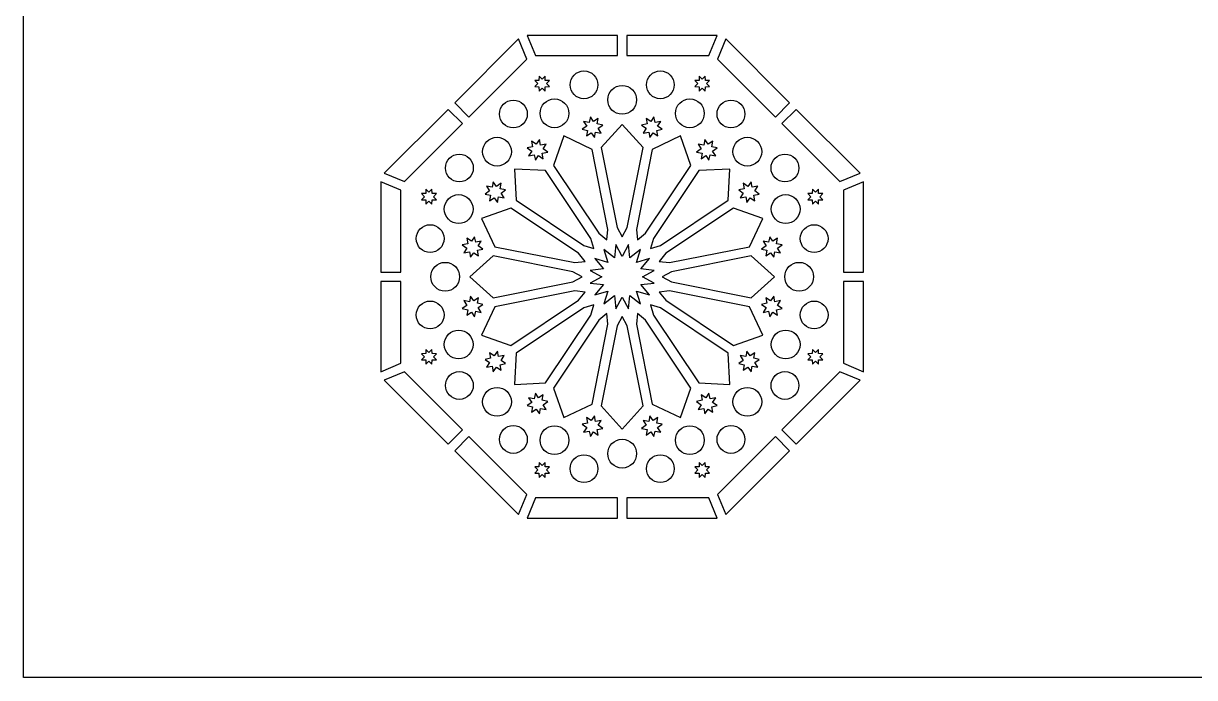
# Model space of a CAD drawing. Header units: millimetres. Extents: x 0 to 2290, y 158 to 1220.
# Drawn here: x 0 to 1036, y 158 to 737 of the extents above; entities that cross this region are included whole.
import ezdxf

# ---------------------------------------------------------------- set-up
doc = ezdxf.new("R2010")
doc.units = ezdxf.units.MM
doc.layers.add('CUT', color=1, linetype='CONTINUOUS')

msp = doc.modelspace()

# ---------------------------------------------------------------- linework, layer by layer
at = {"layer": 'CUT'}
for points in [[(0, 867.7), (1059.75, 867.7), (1059.75, 157.95), (0, 157.95)], [(525.75, 726.5), (445.833, 726.5), (453.226, 708.65), (525.75, 708.65)], [(613.917, 726.5), (534, 726.5), (534, 708.65), (606.524, 708.65)], [(438.211, 723.343), (381.701, 666.833), (394.323, 654.211), (445.605, 705.493)], [(614.145, 705.493), (665.427, 654.211), (678.049, 666.833), (621.539, 723.343)], [(456.266, 686.615), (452.456, 686.571), (455.119, 683.845), (452.456, 681.12), (456.266, 681.075), (456.311, 677.265), (459.036, 679.928), (461.761, 677.265), (461.806, 681.075), (465.616, 681.12), (462.953, 683.845), (465.616, 686.571), (461.806, 686.615), (461.761, 690.425), (459.036, 687.762), (456.311, 690.425)], [(600.714, 687.762), (597.989, 690.425), (597.944, 686.615), (594.134, 686.571), (596.797, 683.845), (594.134, 681.12), (597.944, 681.075), (597.989, 677.265), (600.714, 679.928), (603.439, 677.265), (603.484, 681.075), (607.294, 681.12), (604.631, 683.845), (607.294, 686.571), (603.484, 686.615), (603.439, 690.425)], [(375.867, 660.999), (319.357, 604.489), (337.207, 597.095), (388.489, 648.377)], [(500.691, 649.491), (495.793, 650.406), (498.513, 646.231), (494.401, 643.413), (499.278, 642.384), (498.362, 637.486), (502.538, 640.206), (505.355, 636.094), (506.385, 640.971), (511.283, 640.056), (508.563, 644.231), (512.674, 647.049), (507.798, 648.078), (508.713, 652.976), (504.538, 650.256), (501.72, 654.368)], [(555.212, 650.256), (551.037, 652.976), (551.952, 648.078), (547.076, 647.049), (551.187, 644.231), (548.467, 640.056), (553.365, 640.971), (554.395, 636.094), (557.212, 640.206), (561.388, 637.486), (560.472, 642.384), (565.349, 643.413), (561.237, 646.231), (563.957, 650.406), (559.059, 649.491), (558.03, 654.368)], [(671.261, 648.377), (722.543, 597.095), (740.393, 604.489), (683.883, 660.999)], [(534.337, 556.398), (548.406, 627.132), (529.875, 647.713), (511.344, 627.132), (525.413, 556.398), (529.875, 548.147)], [(450.613, 627.92), (445.736, 626.891), (449.848, 624.073), (447.128, 619.898), (452.026, 620.813), (453.055, 615.937), (455.873, 620.048), (460.048, 617.328), (459.133, 622.227), (464.01, 623.256), (459.898, 626.073), (462.619, 630.249), (457.72, 629.334), (456.691, 634.21), (453.873, 630.098), (449.698, 632.819)], [(517.322, 554.787), (503.253, 625.522), (478.256, 637.445), (469.011, 611.339), (509.079, 551.373), (516.358, 545.459)], [(550.671, 551.373), (590.739, 611.339), (581.494, 637.445), (556.497, 625.522), (542.428, 554.787), (543.392, 545.459)], [(605.877, 630.098), (603.059, 634.21), (602.03, 629.334), (597.131, 630.249), (599.852, 626.073), (595.74, 623.256), (600.617, 622.227), (599.702, 617.328), (603.877, 620.048), (606.695, 615.937), (607.724, 620.813), (612.622, 619.898), (609.902, 624.073), (614.014, 626.891), (609.137, 627.92), (610.052, 632.819)], [(502.219, 546.79), (462.152, 606.756), (434.495, 608.205), (435.944, 580.548), (495.91, 540.481), (504.899, 537.801)], [(563.84, 540.481), (623.806, 580.548), (625.255, 608.205), (597.598, 606.756), (557.531, 546.79), (554.851, 537.801)], [(316.2, 596.867), (316.2, 516.95), (334.05, 516.95), (334.05, 589.474)], [(412.602, 588.827), (408.49, 586.009), (413.366, 584.98), (412.451, 580.081), (416.627, 582.802), (419.444, 578.69), (420.473, 583.567), (425.372, 582.652), (422.652, 586.827), (426.763, 589.645), (421.887, 590.674), (422.802, 595.572), (418.627, 592.852), (415.809, 596.964), (414.78, 592.087), (409.881, 593.002)], [(644.97, 592.087), (643.941, 596.964), (641.123, 592.852), (636.948, 595.572), (637.863, 590.674), (632.987, 589.645), (637.098, 586.827), (634.378, 582.652), (639.277, 583.567), (640.306, 578.69), (643.123, 582.802), (647.299, 580.081), (646.384, 584.98), (651.26, 586.009), (647.148, 588.827), (649.869, 593.002)], [(725.7, 589.474), (725.7, 516.95), (743.55, 516.95), (743.55, 596.867)], [(354.938, 583.664), (352.275, 580.939), (356.085, 580.894), (356.129, 577.084), (358.855, 579.747), (361.58, 577.084), (361.625, 580.894), (365.435, 580.939), (362.772, 583.664), (365.435, 586.389), (361.625, 586.434), (361.58, 590.244), (358.855, 587.581), (356.129, 590.244), (356.085, 586.434), (352.275, 586.389)], [(703.665, 586.434), (703.621, 590.244), (700.895, 587.581), (698.17, 590.244), (698.125, 586.434), (694.315, 586.389), (696.978, 583.664), (694.315, 580.939), (698.125, 580.894), (698.17, 577.084), (700.895, 579.747), (703.621, 577.084), (703.665, 580.894), (707.475, 580.939), (704.812, 583.664), (707.475, 586.389)], [(491.327, 533.621), (431.361, 573.689), (405.255, 564.444), (417.178, 539.447), (487.913, 525.378), (497.241, 526.342)], [(571.837, 525.378), (642.572, 539.447), (654.495, 564.444), (628.389, 573.689), (568.423, 533.621), (562.509, 526.342)], [(392.444, 538.162), (389.724, 533.987), (394.622, 534.902), (395.651, 530.026), (398.469, 534.137), (402.644, 531.417), (401.729, 536.315), (406.606, 537.345), (402.494, 540.162), (405.214, 544.338), (400.316, 543.422), (399.287, 548.299), (396.469, 544.187), (392.294, 546.907), (393.209, 542.009), (388.332, 540.98)], [(547.852, 512.825), (558.314, 518.481), (546.484, 519.705), (553.984, 528.934), (542.587, 525.537), (545.984, 536.934), (536.755, 529.434), (535.531, 541.264), (529.875, 530.802), (524.219, 541.264), (522.995, 529.434), (513.766, 536.934), (517.163, 525.537), (505.766, 528.934), (513.266, 519.705), (501.436, 518.481), (511.898, 512.825), (501.436, 507.169), (513.266, 505.945), (505.766, 496.716), (517.163, 500.113), (513.766, 488.716), (522.995, 496.216), (524.219, 484.386), (529.875, 494.848), (535.531, 484.386), (536.755, 496.216), (545.984, 488.716), (542.587, 500.113), (553.984, 496.716), (546.484, 505.945), (558.314, 507.169)], [(666.541, 542.009), (667.456, 546.907), (663.281, 544.187), (660.463, 548.299), (659.434, 543.422), (654.536, 544.338), (657.256, 540.162), (653.144, 537.345), (658.021, 536.315), (657.106, 531.417), (661.281, 534.137), (664.099, 530.026), (665.128, 534.902), (670.026, 533.987), (667.306, 538.162), (671.418, 540.98)], [(486.302, 517.287), (415.568, 531.356), (394.987, 512.825), (415.568, 494.294), (486.302, 508.363), (494.553, 512.825)], [(573.448, 508.363), (644.182, 494.294), (664.763, 512.825), (644.182, 531.356), (573.448, 517.287), (565.197, 512.825)], [(316.2, 508.7), (316.2, 428.783), (334.05, 436.176), (334.05, 508.7)], [(725.7, 508.7), (725.7, 436.176), (743.55, 428.783), (743.55, 508.7)], [(487.913, 500.272), (417.178, 486.203), (405.255, 461.206), (431.361, 451.961), (491.327, 492.029), (497.241, 499.308)], [(568.423, 492.029), (628.389, 451.961), (654.495, 461.206), (642.572, 486.203), (571.837, 500.272), (562.509, 499.308)], [(393.209, 483.641), (392.294, 478.743), (396.469, 481.463), (399.287, 477.351), (400.316, 482.228), (405.214, 481.312), (402.494, 485.488), (406.606, 488.305), (401.729, 489.335), (402.644, 494.233), (398.469, 491.513), (395.651, 495.624), (394.622, 490.748), (389.724, 491.663), (392.444, 487.488), (388.332, 484.67)], [(495.91, 485.169), (435.944, 445.102), (434.495, 417.445), (462.152, 418.894), (502.219, 478.86), (504.899, 487.849)], [(557.531, 478.86), (597.598, 418.894), (625.255, 417.445), (623.806, 445.102), (563.84, 485.169), (554.851, 487.849)], [(667.306, 487.488), (670.026, 491.663), (665.128, 490.748), (664.099, 495.624), (661.281, 491.513), (657.106, 494.233), (658.021, 489.335), (653.144, 488.305), (657.256, 485.488), (654.536, 481.312), (659.434, 482.228), (660.463, 477.351), (663.281, 481.463), (667.456, 478.743), (666.541, 483.641), (671.418, 484.67)], [(509.079, 474.277), (469.011, 414.311), (478.256, 388.205), (503.253, 400.128), (517.322, 470.863), (516.358, 480.191)], [(525.413, 469.252), (511.344, 398.518), (529.875, 377.937), (548.406, 398.518), (534.337, 469.252), (529.875, 477.503)], [(543.392, 480.191), (542.428, 470.863), (556.497, 400.128), (581.494, 388.205), (590.739, 414.311), (550.671, 474.277)], [(356.085, 439.216), (356.129, 435.406), (358.855, 438.069), (361.58, 435.406), (361.625, 439.216), (365.435, 439.261), (362.772, 441.986), (365.435, 444.711), (361.625, 444.756), (361.58, 448.566), (358.855, 445.903), (356.129, 448.566), (356.085, 444.756), (352.275, 444.711), (354.938, 441.986), (352.275, 439.261)], [(414.78, 433.563), (415.809, 428.686), (418.627, 432.798), (422.802, 430.078), (421.887, 434.976), (426.763, 436.005), (422.652, 438.823), (425.372, 442.998), (420.473, 442.083), (419.444, 446.96), (416.627, 442.848), (412.451, 445.569), (413.366, 440.67), (408.49, 439.641), (412.602, 436.823), (409.881, 432.648)], [(647.148, 436.823), (651.26, 439.641), (646.384, 440.67), (647.299, 445.569), (643.123, 442.848), (640.306, 446.96), (639.277, 442.083), (634.378, 442.998), (637.098, 438.823), (632.987, 436.005), (637.863, 434.976), (636.948, 430.078), (641.123, 432.798), (643.941, 428.686), (644.97, 433.563), (649.869, 432.648)], [(704.812, 441.986), (707.475, 444.711), (703.665, 444.756), (703.621, 448.566), (700.895, 445.903), (698.17, 448.566), (698.125, 444.756), (694.315, 444.711), (696.978, 441.986), (694.315, 439.261), (698.125, 439.216), (698.17, 435.406), (700.895, 438.069), (703.621, 435.406), (703.665, 439.216), (707.475, 439.261)], [(388.489, 377.273), (337.207, 428.555), (319.357, 421.161), (375.867, 364.651)], [(722.543, 428.555), (671.261, 377.273), (683.883, 364.651), (740.393, 421.161)], [(453.873, 395.552), (456.691, 391.44), (457.72, 396.316), (462.619, 395.401), (459.898, 399.577), (464.01, 402.394), (459.133, 403.423), (460.048, 408.322), (455.873, 405.602), (453.055, 409.713), (452.026, 404.837), (447.128, 405.752), (449.848, 401.577), (445.736, 398.759), (450.613, 397.73), (449.698, 392.831)], [(609.137, 397.73), (614.014, 398.759), (609.902, 401.577), (612.622, 405.752), (607.724, 404.837), (606.695, 409.713), (603.877, 405.602), (599.702, 408.322), (600.617, 403.423), (595.74, 402.394), (599.852, 399.577), (597.131, 395.401), (602.03, 396.316), (603.059, 391.44), (605.877, 395.552), (610.052, 392.831)], [(504.538, 375.394), (508.713, 372.674), (507.798, 377.572), (512.674, 378.601), (508.563, 381.419), (511.283, 385.594), (506.385, 384.679), (505.355, 389.556), (502.538, 385.444), (498.362, 388.164), (499.278, 383.266), (494.401, 382.237), (498.513, 379.419), (495.793, 375.244), (500.691, 376.159), (501.72, 371.282)], [(559.059, 376.159), (563.957, 375.244), (561.237, 379.419), (565.349, 382.237), (560.472, 383.266), (561.388, 388.164), (557.212, 385.444), (554.395, 389.556), (553.365, 384.679), (548.467, 385.594), (551.187, 381.419), (547.076, 378.601), (551.952, 377.572), (551.037, 372.674), (555.212, 375.394), (558.03, 371.282)], [(445.605, 320.157), (394.323, 371.439), (381.701, 358.817), (438.211, 302.307)], [(665.427, 371.439), (614.145, 320.157), (621.539, 302.307), (678.049, 358.817)], [(459.036, 337.888), (461.761, 335.225), (461.806, 339.035), (465.616, 339.079), (462.953, 341.805), (465.616, 344.53), (461.806, 344.575), (461.761, 348.385), (459.036, 345.722), (456.311, 348.385), (456.266, 344.575), (452.456, 344.53), (455.119, 341.805), (452.456, 339.079), (456.266, 339.035), (456.311, 335.225)], [(603.484, 339.035), (607.294, 339.079), (604.631, 341.805), (607.294, 344.53), (603.484, 344.575), (603.439, 348.385), (600.714, 345.722), (597.989, 348.385), (597.944, 344.575), (594.134, 344.53), (596.797, 341.805), (594.134, 339.079), (597.944, 339.035), (597.989, 335.225), (600.714, 337.888), (603.439, 335.225)], [(525.75, 317), (453.226, 317), (445.833, 299.15), (525.75, 299.15)], [(606.524, 317), (534, 317), (534, 299.15), (613.917, 299.15)]]:
    msp.add_lwpolyline(points, close=True, dxfattribs=at)
for centre, radius in [((496.076, 682.746), 12.3), ((563.674, 682.746), 12.3), ((529.875, 669.425), 12.75), ((433.622, 656.877), 12.3), ((469.947, 657.505), 12.75), ((589.803, 657.505), 12.75), ((626.128, 656.877), 12.3), ((419.142, 623.558), 12.75), ((640.608, 623.558), 12.75), ((385.823, 609.078), 12.3), ((673.927, 609.078), 12.3), ((385.195, 572.753), 12.75), ((674.555, 572.753), 12.75), ((359.954, 546.624), 12.3), ((699.796, 546.624), 12.3), ((373.275, 512.825), 12.75), ((686.475, 512.825), 12.75), ((359.954, 479.026), 12.3), ((699.796, 479.026), 12.3), ((385.195, 452.897), 12.75), ((674.555, 452.897), 12.75), ((385.823, 416.572), 12.3), ((673.927, 416.572), 12.3), ((419.142, 402.092), 12.75), ((640.608, 402.092), 12.75), ((433.622, 368.773), 12.3), ((469.947, 368.145), 12.75), ((589.803, 368.145), 12.75), ((626.128, 368.773), 12.3), ((529.875, 356.225), 12.75), ((496.076, 342.904), 12.3), ((563.674, 342.904), 12.3)]:
    msp.add_circle(centre, radius, dxfattribs=at)

doc.saveas('drawing.dxf')
